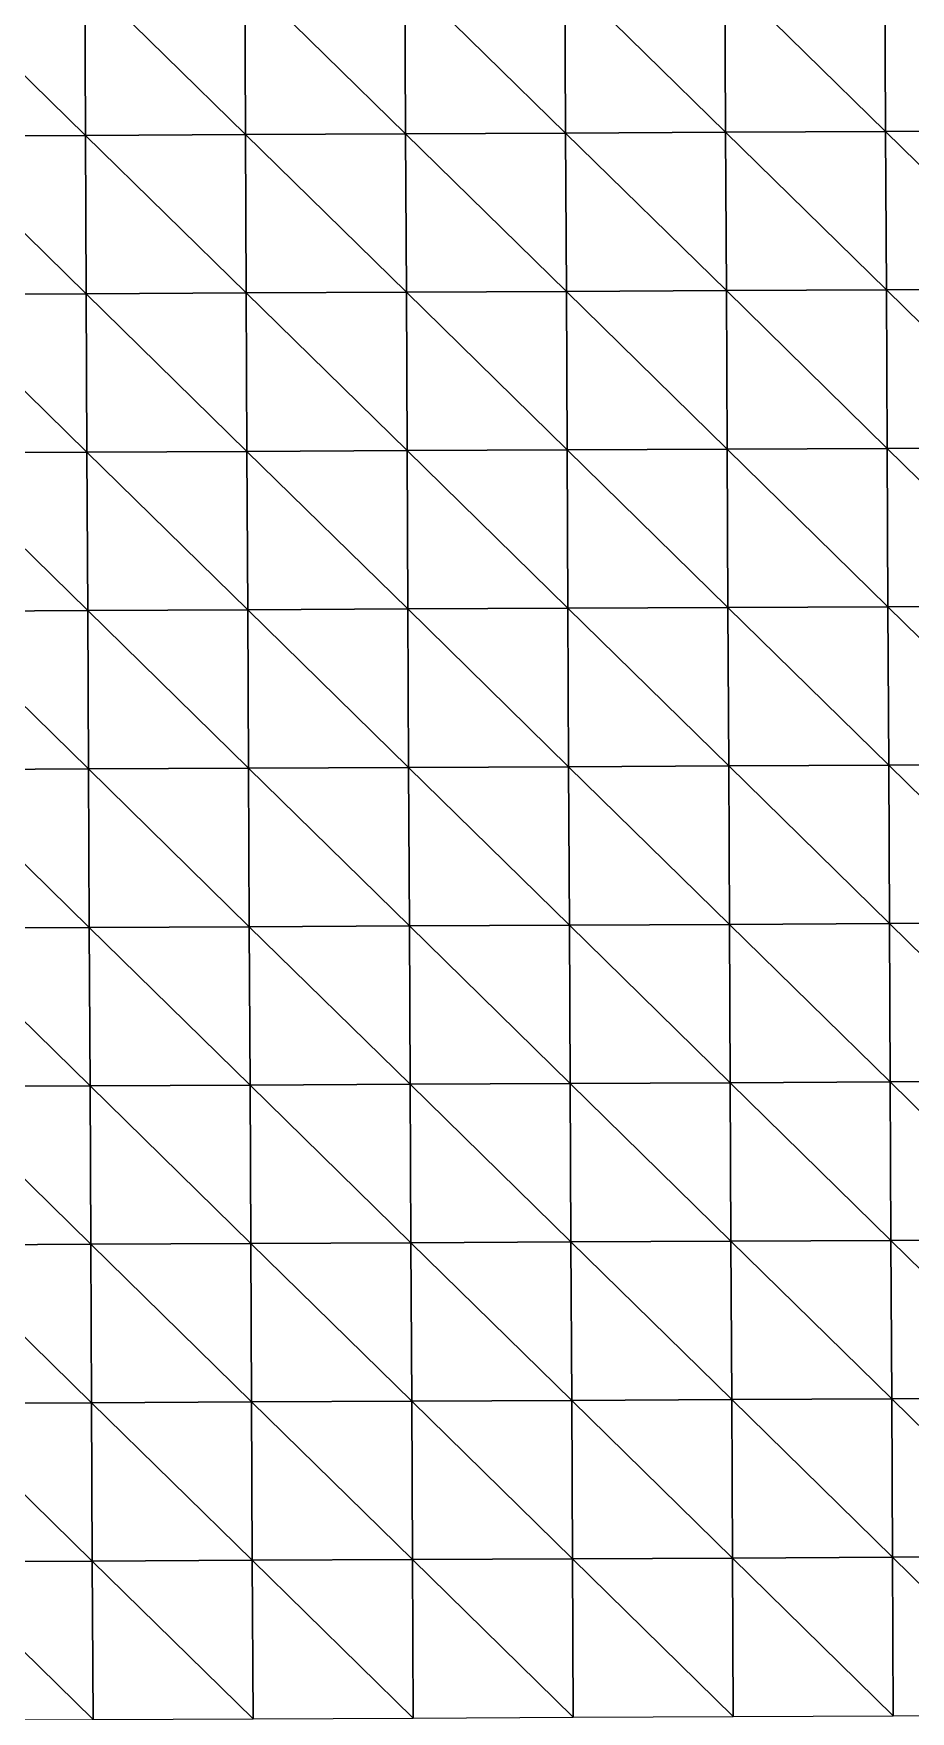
# Model space of a CAD drawing. Extents: x -372 to 678, y -263 to 741.
# Drawn here: x -237.1 to -168.2, y -0.5 to 131.2 of the extents above; entities that cross this region are included whole.
import ezdxf

# ---------------------------------------------------------------- set-up
doc = ezdxf.new("R2010")
doc.units = 0
doc.header["$LTSCALE"] = 0.0254
doc.layers.get('0').update_dxf_attribs({"linetype": 'CONTINUOUS'})
doc.layers.add('LOCATION_SNAPSHOT', color=144, linetype='CONTINUOUS')
doc.layers.add('LOCATION_TERRAIN', color=36, linetype='CONTINUOUS')

# ---------------------------------------------------------------- blocks, each defined once
blk = doc.blocks.new('LOCATION_SNAPSHOT')
at = {"color": 8}
mesh = blk.add_polyface(dxfattribs=at)
corners = [(-369.31, -262.94), (369.31, 262.95), (-371.82, 259.38), (371.82, -259.38)]
mesh.append_faces([[corners[k] for k in face] for face in [(0, 1, 2), (1, 0, 3)]], dxfattribs={"vtx0": -1, "color": 8})
blk = doc.blocks.new('LOCATION_TERRAIN')
at = {"color": 8}
mesh = blk.add_polyface(dxfattribs=at)
corners = [(-232.99, 123.24, -6.27), (-233.05, 135.68, -6.1), (-245.61, 135.62, -5.85)]
mesh.append_faces([[corners[k] for k in face] for face in [(0, 1, 2)]], dxfattribs={"color": 8})
mesh = blk.add_polyface(dxfattribs=at)
corners = [(-220.42, 123.3, -6.85), (-220.48, 135.74, -6.36), (-233.05, 135.68, -6.1)]
mesh.append_faces([[corners[k] for k in face] for face in [(0, 1, 2)]], dxfattribs={"color": 8})
mesh = blk.add_polyface(dxfattribs=at)
corners = [(-220.42, 123.3, -6.85), (-233.05, 135.68, -6.1), (-232.99, 123.24, -6.27)]
mesh.append_faces([[corners[k] for k in face] for face in [(0, 1, 2)]], dxfattribs={"color": 8})
mesh = blk.add_polyface(dxfattribs=at)
corners = [(-207.86, 123.36, -6.84), (-207.92, 135.8, -6.08), (-220.48, 135.74, -6.36)]
mesh.append_faces([[corners[k] for k in face] for face in [(0, 1, 2)]], dxfattribs={"color": 8})
mesh = blk.add_polyface(dxfattribs=at)
corners = [(-207.86, 123.36, -6.84), (-220.48, 135.74, -6.36), (-220.42, 123.3, -6.85)]
mesh.append_faces([[corners[k] for k in face] for face in [(0, 1, 2)]], dxfattribs={"color": 8})
mesh = blk.add_polyface(dxfattribs=at)
corners = [(-195.3, 123.42, -6.24), (-195.36, 135.86, -5.26), (-207.92, 135.8, -6.08)]
mesh.append_faces([[corners[k] for k in face] for face in [(0, 1, 2)]], dxfattribs={"color": 8})
mesh = blk.add_polyface(dxfattribs=at)
corners = [(-195.3, 123.42, -6.24), (-207.92, 135.8, -6.08), (-207.86, 123.36, -6.84)]
mesh.append_faces([[corners[k] for k in face] for face in [(0, 1, 2)]], dxfattribs={"color": 8})
mesh = blk.add_polyface(dxfattribs=at)
corners = [(-182.74, 123.48, -5.64), (-182.8, 135.92, -4.44), (-195.36, 135.86, -5.26)]
mesh.append_faces([[corners[k] for k in face] for face in [(0, 1, 2)]], dxfattribs={"color": 8})
mesh = blk.add_polyface(dxfattribs=at)
corners = [(-182.74, 123.48, -5.64), (-195.36, 135.86, -5.26), (-195.3, 123.42, -6.24)]
mesh.append_faces([[corners[k] for k in face] for face in [(0, 1, 2)]], dxfattribs={"color": 8})
mesh = blk.add_polyface(dxfattribs=at)
corners = [(-170.18, 123.55, -5.44), (-170.24, 135.98, -4.23), (-182.8, 135.92, -4.44)]
mesh.append_faces([[corners[k] for k in face] for face in [(0, 1, 2)]], dxfattribs={"color": 8})
mesh = blk.add_polyface(dxfattribs=at)
corners = [(-170.18, 123.55, -5.44), (-182.8, 135.92, -4.44), (-182.74, 123.48, -5.64)]
mesh.append_faces([[corners[k] for k in face] for face in [(0, 1, 2)]], dxfattribs={"color": 8})
mesh = blk.add_polyface(dxfattribs=at)
corners = [(-157.62, 123.61, -5.72), (-157.68, 136.04, -4.72), (-170.24, 135.98, -4.23)]
mesh.append_faces([[corners[k] for k in face] for face in [(0, 1, 2)]], dxfattribs={"color": 8})
mesh = blk.add_polyface(dxfattribs=at)
corners = [(-157.62, 123.61, -5.72), (-170.24, 135.98, -4.23), (-170.18, 123.55, -5.44)]
mesh.append_faces([[corners[k] for k in face] for face in [(0, 1, 2)]], dxfattribs={"color": 8})
mesh = blk.add_polyface(dxfattribs=at)
corners = [(-232.99, 123.24, -6.27), (-245.61, 135.62, -5.85), (-245.55, 123.18, -5.69)]
mesh.append_faces([[corners[k] for k in face] for face in [(0, 1, 2)]], dxfattribs={"color": 8})
mesh = blk.add_polyface(dxfattribs=at)
corners = [(-232.93, 110.81, -6.44), (-232.99, 123.24, -6.27), (-245.55, 123.18, -5.69)]
mesh.append_faces([[corners[k] for k in face] for face in [(0, 1, 2)]], dxfattribs={"color": 8})
mesh = blk.add_polyface(dxfattribs=at)
corners = [(-232.93, 110.81, -6.44), (-245.55, 123.18, -5.69), (-245.49, 110.75, -5.53)]
mesh.append_faces([[corners[k] for k in face] for face in [(0, 1, 2)]], dxfattribs={"color": 8})
mesh = blk.add_polyface(dxfattribs=at)
corners = [(-220.37, 110.87, -7.35), (-220.42, 123.3, -6.85), (-232.99, 123.24, -6.27)]
mesh.append_faces([[corners[k] for k in face] for face in [(0, 1, 2)]], dxfattribs={"color": 8})
mesh = blk.add_polyface(dxfattribs=at)
corners = [(-220.37, 110.87, -7.35), (-232.99, 123.24, -6.27), (-232.93, 110.81, -6.44)]
mesh.append_faces([[corners[k] for k in face] for face in [(0, 1, 2)]], dxfattribs={"color": 8})
mesh = blk.add_polyface(dxfattribs=at)
corners = [(-207.8, 110.93, -7.61), (-207.86, 123.36, -6.84), (-220.42, 123.3, -6.85)]
mesh.append_faces([[corners[k] for k in face] for face in [(0, 1, 2)]], dxfattribs={"color": 8})
mesh = blk.add_polyface(dxfattribs=at)
corners = [(-207.8, 110.93, -7.61), (-220.42, 123.3, -6.85), (-220.37, 110.87, -7.35)]
mesh.append_faces([[corners[k] for k in face] for face in [(0, 1, 2)]], dxfattribs={"color": 8})
mesh = blk.add_polyface(dxfattribs=at)
corners = [(-195.24, 110.99, -7.22), (-195.3, 123.42, -6.24), (-207.86, 123.36, -6.84)]
mesh.append_faces([[corners[k] for k in face] for face in [(0, 1, 2)]], dxfattribs={"color": 8})
mesh = blk.add_polyface(dxfattribs=at)
corners = [(-195.24, 110.99, -7.22), (-207.86, 123.36, -6.84), (-207.8, 110.93, -7.61)]
mesh.append_faces([[corners[k] for k in face] for face in [(0, 1, 2)]], dxfattribs={"color": 8})
mesh = blk.add_polyface(dxfattribs=at)
corners = [(-182.68, 111.05, -6.84), (-182.74, 123.48, -5.64), (-195.3, 123.42, -6.24)]
mesh.append_faces([[corners[k] for k in face] for face in [(0, 1, 2)]], dxfattribs={"color": 8})
mesh = blk.add_polyface(dxfattribs=at)
corners = [(-182.68, 111.05, -6.84), (-195.3, 123.42, -6.24), (-195.24, 110.99, -7.22)]
mesh.append_faces([[corners[k] for k in face] for face in [(0, 1, 2)]], dxfattribs={"color": 8})
mesh = blk.add_polyface(dxfattribs=at)
corners = [(-170.12, 111.11, -6.66), (-170.18, 123.55, -5.44), (-182.74, 123.48, -5.64)]
mesh.append_faces([[corners[k] for k in face] for face in [(0, 1, 2)]], dxfattribs={"color": 8})
mesh = blk.add_polyface(dxfattribs=at)
corners = [(-170.12, 111.11, -6.66), (-182.74, 123.48, -5.64), (-182.68, 111.05, -6.84)]
mesh.append_faces([[corners[k] for k in face] for face in [(0, 1, 2)]], dxfattribs={"color": 8})
mesh = blk.add_polyface(dxfattribs=at)
corners = [(-157.56, 111.17, -6.71), (-157.62, 123.61, -5.72), (-170.18, 123.55, -5.44)]
mesh.append_faces([[corners[k] for k in face] for face in [(0, 1, 2)]], dxfattribs={"color": 8})
mesh = blk.add_polyface(dxfattribs=at)
corners = [(-157.56, 111.17, -6.71), (-170.18, 123.55, -5.44), (-170.12, 111.11, -6.66)]
mesh.append_faces([[corners[k] for k in face] for face in [(0, 1, 2)]], dxfattribs={"color": 8})
mesh = blk.add_polyface(dxfattribs=at)
corners = [(-232.87, 98.37, -6.73), (-232.93, 110.81, -6.44), (-245.49, 110.75, -5.53)]
mesh.append_faces([[corners[k] for k in face] for face in [(0, 1, 2)]], dxfattribs={"color": 8})
mesh = blk.add_polyface(dxfattribs=at)
corners = [(-232.87, 98.37, -6.73), (-245.49, 110.75, -5.53), (-245.43, 98.31, -5.74)]
mesh.append_faces([[corners[k] for k in face] for face in [(0, 1, 2)]], dxfattribs={"color": 8})
mesh = blk.add_polyface(dxfattribs=at)
corners = [(-220.31, 98.43, -7.72), (-220.37, 110.87, -7.35), (-232.93, 110.81, -6.44)]
mesh.append_faces([[corners[k] for k in face] for face in [(0, 1, 2)]], dxfattribs={"color": 8})
mesh = blk.add_polyface(dxfattribs=at)
corners = [(-220.31, 98.43, -7.72), (-232.93, 110.81, -6.44), (-232.87, 98.37, -6.73)]
mesh.append_faces([[corners[k] for k in face] for face in [(0, 1, 2)]], dxfattribs={"color": 8})
mesh = blk.add_polyface(dxfattribs=at)
corners = [(-207.74, 98.49, -8.13), (-207.8, 110.93, -7.61), (-220.37, 110.87, -7.35)]
mesh.append_faces([[corners[k] for k in face] for face in [(0, 1, 2)]], dxfattribs={"color": 8})
mesh = blk.add_polyface(dxfattribs=at)
corners = [(-207.74, 98.49, -8.13), (-220.37, 110.87, -7.35), (-220.31, 98.43, -7.72)]
mesh.append_faces([[corners[k] for k in face] for face in [(0, 1, 2)]], dxfattribs={"color": 8})
mesh = blk.add_polyface(dxfattribs=at)
corners = [(-195.18, 98.55, -7.96), (-195.24, 110.99, -7.22), (-207.8, 110.93, -7.61)]
mesh.append_faces([[corners[k] for k in face] for face in [(0, 1, 2)]], dxfattribs={"color": 8})
mesh = blk.add_polyface(dxfattribs=at)
corners = [(-195.18, 98.55, -7.96), (-207.8, 110.93, -7.61), (-207.74, 98.49, -8.13)]
mesh.append_faces([[corners[k] for k in face] for face in [(0, 1, 2)]], dxfattribs={"color": 8})
mesh = blk.add_polyface(dxfattribs=at)
corners = [(-182.62, 98.61, -7.79), (-182.68, 111.05, -6.84), (-195.24, 110.99, -7.22)]
mesh.append_faces([[corners[k] for k in face] for face in [(0, 1, 2)]], dxfattribs={"color": 8})
mesh = blk.add_polyface(dxfattribs=at)
corners = [(-182.62, 98.61, -7.79), (-195.24, 110.99, -7.22), (-195.18, 98.55, -7.96)]
mesh.append_faces([[corners[k] for k in face] for face in [(0, 1, 2)]], dxfattribs={"color": 8})
mesh = blk.add_polyface(dxfattribs=at)
corners = [(-170.06, 98.67, -7.67), (-170.12, 111.11, -6.66), (-182.68, 111.05, -6.84)]
mesh.append_faces([[corners[k] for k in face] for face in [(0, 1, 2)]], dxfattribs={"color": 8})
mesh = blk.add_polyface(dxfattribs=at)
corners = [(-170.06, 98.67, -7.67), (-182.68, 111.05, -6.84), (-182.62, 98.61, -7.79)]
mesh.append_faces([[corners[k] for k in face] for face in [(0, 1, 2)]], dxfattribs={"color": 8})
mesh = blk.add_polyface(dxfattribs=at)
corners = [(-157.5, 98.73, -7.58), (-157.56, 111.17, -6.71), (-170.12, 111.11, -6.66)]
mesh.append_faces([[corners[k] for k in face] for face in [(0, 1, 2)]], dxfattribs={"color": 8})
mesh = blk.add_polyface(dxfattribs=at)
corners = [(-157.5, 98.73, -7.58), (-170.12, 111.11, -6.66), (-170.06, 98.67, -7.67)]
mesh.append_faces([[corners[k] for k in face] for face in [(0, 1, 2)]], dxfattribs={"color": 8})
mesh = blk.add_polyface(dxfattribs=at)
corners = [(-232.81, 85.93, -7.06), (-232.87, 98.37, -6.73), (-245.43, 98.31, -5.74)]
mesh.append_faces([[corners[k] for k in face] for face in [(0, 1, 2)]], dxfattribs={"color": 8})
mesh = blk.add_polyface(dxfattribs=at)
corners = [(-232.81, 85.93, -7.06), (-245.43, 98.31, -5.74), (-245.37, 85.87, -6.07)]
mesh.append_faces([[corners[k] for k in face] for face in [(0, 1, 2)]], dxfattribs={"color": 8})
mesh = blk.add_polyface(dxfattribs=at)
corners = [(-220.25, 85.99, -8.05), (-220.31, 98.43, -7.72), (-232.87, 98.37, -6.73)]
mesh.append_faces([[corners[k] for k in face] for face in [(0, 1, 2)]], dxfattribs={"color": 8})
mesh = blk.add_polyface(dxfattribs=at)
corners = [(-220.25, 85.99, -8.05), (-232.87, 98.37, -6.73), (-232.81, 85.93, -7.06)]
mesh.append_faces([[corners[k] for k in face] for face in [(0, 1, 2)]], dxfattribs={"color": 8})
mesh = blk.add_polyface(dxfattribs=at)
corners = [(-207.68, 86.06, -8.57), (-207.74, 98.49, -8.13), (-220.31, 98.43, -7.72)]
mesh.append_faces([[corners[k] for k in face] for face in [(0, 1, 2)]], dxfattribs={"color": 8})
mesh = blk.add_polyface(dxfattribs=at)
corners = [(-207.68, 86.06, -8.57), (-220.31, 98.43, -7.72), (-220.25, 85.99, -8.05)]
mesh.append_faces([[corners[k] for k in face] for face in [(0, 1, 2)]], dxfattribs={"color": 8})
mesh = blk.add_polyface(dxfattribs=at)
corners = [(-195.12, 86.12, -8.62), (-195.18, 98.55, -7.96), (-207.74, 98.49, -8.13)]
mesh.append_faces([[corners[k] for k in face] for face in [(0, 1, 2)]], dxfattribs={"color": 8})
mesh = blk.add_polyface(dxfattribs=at)
corners = [(-195.12, 86.12, -8.62), (-207.74, 98.49, -8.13), (-207.68, 86.06, -8.57)]
mesh.append_faces([[corners[k] for k in face] for face in [(0, 1, 2)]], dxfattribs={"color": 8})
mesh = blk.add_polyface(dxfattribs=at)
corners = [(-182.56, 86.18, -8.66), (-182.62, 98.61, -7.79), (-195.18, 98.55, -7.96)]
mesh.append_faces([[corners[k] for k in face] for face in [(0, 1, 2)]], dxfattribs={"color": 8})
mesh = blk.add_polyface(dxfattribs=at)
corners = [(-182.56, 86.18, -8.66), (-195.18, 98.55, -7.96), (-195.12, 86.12, -8.62)]
mesh.append_faces([[corners[k] for k in face] for face in [(0, 1, 2)]], dxfattribs={"color": 8})
mesh = blk.add_polyface(dxfattribs=at)
corners = [(-170, 86.24, -8.6), (-170.06, 98.67, -7.67), (-182.62, 98.61, -7.79)]
mesh.append_faces([[corners[k] for k in face] for face in [(0, 1, 2)]], dxfattribs={"color": 8})
mesh = blk.add_polyface(dxfattribs=at)
corners = [(-170, 86.24, -8.6), (-182.62, 98.61, -7.79), (-182.56, 86.18, -8.66)]
mesh.append_faces([[corners[k] for k in face] for face in [(0, 1, 2)]], dxfattribs={"color": 8})
mesh = blk.add_polyface(dxfattribs=at)
corners = [(-157.44, 86.3, -8.41), (-157.5, 98.73, -7.58), (-170.06, 98.67, -7.67)]
mesh.append_faces([[corners[k] for k in face] for face in [(0, 1, 2)]], dxfattribs={"color": 8})
mesh = blk.add_polyface(dxfattribs=at)
corners = [(-157.44, 86.3, -8.41), (-170.06, 98.67, -7.67), (-170, 86.24, -8.6)]
mesh.append_faces([[corners[k] for k in face] for face in [(0, 1, 2)]], dxfattribs={"color": 8})
mesh = blk.add_polyface(dxfattribs=at)
corners = [(-232.75, 73.5, -7.39), (-232.81, 85.93, -7.06), (-245.37, 85.87, -6.07)]
mesh.append_faces([[corners[k] for k in face] for face in [(0, 1, 2)]], dxfattribs={"color": 8})
mesh = blk.add_polyface(dxfattribs=at)
corners = [(-232.75, 73.5, -7.39), (-245.37, 85.87, -6.07), (-245.31, 73.44, -6.4)]
mesh.append_faces([[corners[k] for k in face] for face in [(0, 1, 2)]], dxfattribs={"color": 8})
mesh = blk.add_polyface(dxfattribs=at)
corners = [(-220.19, 73.56, -8.38), (-220.25, 85.99, -8.05), (-232.81, 85.93, -7.06)]
mesh.append_faces([[corners[k] for k in face] for face in [(0, 1, 2)]], dxfattribs={"color": 8})
mesh = blk.add_polyface(dxfattribs=at)
corners = [(-220.19, 73.56, -8.38), (-232.81, 85.93, -7.06), (-232.75, 73.5, -7.39)]
mesh.append_faces([[corners[k] for k in face] for face in [(0, 1, 2)]], dxfattribs={"color": 8})
mesh = blk.add_polyface(dxfattribs=at)
corners = [(-207.62, 73.62, -9), (-207.68, 86.06, -8.57), (-220.25, 85.99, -8.05)]
mesh.append_faces([[corners[k] for k in face] for face in [(0, 1, 2)]], dxfattribs={"color": 8})
mesh = blk.add_polyface(dxfattribs=at)
corners = [(-207.62, 73.62, -9), (-220.25, 85.99, -8.05), (-220.19, 73.56, -8.38)]
mesh.append_faces([[corners[k] for k in face] for face in [(0, 1, 2)]], dxfattribs={"color": 8})
mesh = blk.add_polyface(dxfattribs=at)
corners = [(-195.06, 73.68, -9.27), (-195.12, 86.12, -8.62), (-207.68, 86.06, -8.57)]
mesh.append_faces([[corners[k] for k in face] for face in [(0, 1, 2)]], dxfattribs={"color": 8})
mesh = blk.add_polyface(dxfattribs=at)
corners = [(-195.06, 73.68, -9.27), (-207.68, 86.06, -8.57), (-207.62, 73.62, -9)]
mesh.append_faces([[corners[k] for k in face] for face in [(0, 1, 2)]], dxfattribs={"color": 8})
mesh = blk.add_polyface(dxfattribs=at)
corners = [(-182.5, 73.74, -9.54), (-182.56, 86.18, -8.66), (-195.12, 86.12, -8.62)]
mesh.append_faces([[corners[k] for k in face] for face in [(0, 1, 2)]], dxfattribs={"color": 8})
mesh = blk.add_polyface(dxfattribs=at)
corners = [(-182.5, 73.74, -9.54), (-195.12, 86.12, -8.62), (-195.06, 73.68, -9.27)]
mesh.append_faces([[corners[k] for k in face] for face in [(0, 1, 2)]], dxfattribs={"color": 8})
mesh = blk.add_polyface(dxfattribs=at)
corners = [(-169.94, 73.8, -9.54), (-170, 86.24, -8.6), (-182.56, 86.18, -8.66)]
mesh.append_faces([[corners[k] for k in face] for face in [(0, 1, 2)]], dxfattribs={"color": 8})
mesh = blk.add_polyface(dxfattribs=at)
corners = [(-169.94, 73.8, -9.54), (-182.56, 86.18, -8.66), (-182.5, 73.74, -9.54)]
mesh.append_faces([[corners[k] for k in face] for face in [(0, 1, 2)]], dxfattribs={"color": 8})
mesh = blk.add_polyface(dxfattribs=at)
corners = [(-157.38, 73.86, -9.24), (-157.44, 86.3, -8.41), (-170, 86.24, -8.6)]
mesh.append_faces([[corners[k] for k in face] for face in [(0, 1, 2)]], dxfattribs={"color": 8})
mesh = blk.add_polyface(dxfattribs=at)
corners = [(-157.38, 73.86, -9.24), (-170, 86.24, -8.6), (-169.94, 73.8, -9.54)]
mesh.append_faces([[corners[k] for k in face] for face in [(0, 1, 2)]], dxfattribs={"color": 8})
mesh = blk.add_polyface(dxfattribs=at)
corners = [(-169.88, 61.36, -9.82), (-169.94, 73.8, -9.54), (-182.5, 73.74, -9.54)]
mesh.append_faces([[corners[k] for k in face] for face in [(0, 1, 2)]], dxfattribs={"color": 8})
mesh = blk.add_polyface(dxfattribs=at)
corners = [(-157.32, 61.42, -9.49), (-157.38, 73.86, -9.24), (-169.94, 73.8, -9.54)]
mesh.append_faces([[corners[k] for k in face] for face in [(0, 1, 2)]], dxfattribs={"color": 8})
mesh = blk.add_polyface(dxfattribs=at)
corners = [(-157.32, 61.42, -9.49), (-169.94, 73.8, -9.54), (-169.88, 61.36, -9.82)]
mesh.append_faces([[corners[k] for k in face] for face in [(0, 1, 2)]], dxfattribs={"color": 8})
mesh = blk.add_polyface(dxfattribs=at)
corners = [(-232.69, 61.06, -7.6), (-232.75, 73.5, -7.39), (-245.31, 73.44, -6.4)]
mesh.append_faces([[corners[k] for k in face] for face in [(0, 1, 2)]], dxfattribs={"color": 8})
mesh = blk.add_polyface(dxfattribs=at)
corners = [(-232.69, 61.06, -7.6), (-245.31, 73.44, -6.4), (-245.25, 61, -6.68)]
mesh.append_faces([[corners[k] for k in face] for face in [(0, 1, 2)]], dxfattribs={"color": 8})
mesh = blk.add_polyface(dxfattribs=at)
corners = [(-220.13, 61.12, -8.51), (-220.19, 73.56, -8.38), (-232.75, 73.5, -7.39)]
mesh.append_faces([[corners[k] for k in face] for face in [(0, 1, 2)]], dxfattribs={"color": 8})
mesh = blk.add_polyface(dxfattribs=at)
corners = [(-220.13, 61.12, -8.51), (-232.75, 73.5, -7.39), (-232.69, 61.06, -7.6)]
mesh.append_faces([[corners[k] for k in face] for face in [(0, 1, 2)]], dxfattribs={"color": 8})
mesh = blk.add_polyface(dxfattribs=at)
corners = [(-207.56, 61.18, -9.13), (-207.62, 73.62, -9), (-220.19, 73.56, -8.38)]
mesh.append_faces([[corners[k] for k in face] for face in [(0, 1, 2)]], dxfattribs={"color": 8})
mesh = blk.add_polyface(dxfattribs=at)
corners = [(-207.56, 61.18, -9.13), (-220.19, 73.56, -8.38), (-220.13, 61.12, -8.51)]
mesh.append_faces([[corners[k] for k in face] for face in [(0, 1, 2)]], dxfattribs={"color": 8})
mesh = blk.add_polyface(dxfattribs=at)
corners = [(-195, 61.24, -9.46), (-195.06, 73.68, -9.27), (-207.62, 73.62, -9)]
mesh.append_faces([[corners[k] for k in face] for face in [(0, 1, 2)]], dxfattribs={"color": 8})
mesh = blk.add_polyface(dxfattribs=at)
corners = [(-195, 61.24, -9.46), (-207.62, 73.62, -9), (-207.56, 61.18, -9.13)]
mesh.append_faces([[corners[k] for k in face] for face in [(0, 1, 2)]], dxfattribs={"color": 8})
mesh = blk.add_polyface(dxfattribs=at)
corners = [(-182.44, 61.3, -9.79), (-182.5, 73.74, -9.54), (-195.06, 73.68, -9.27)]
mesh.append_faces([[corners[k] for k in face] for face in [(0, 1, 2)]], dxfattribs={"color": 8})
mesh = blk.add_polyface(dxfattribs=at)
corners = [(-182.44, 61.3, -9.79), (-195.06, 73.68, -9.27), (-195, 61.24, -9.46)]
mesh.append_faces([[corners[k] for k in face] for face in [(0, 1, 2)]], dxfattribs={"color": 8})
mesh = blk.add_polyface(dxfattribs=at)
corners = [(-169.88, 61.36, -9.82), (-182.5, 73.74, -9.54), (-182.44, 61.3, -9.79)]
mesh.append_faces([[corners[k] for k in face] for face in [(0, 1, 2)]], dxfattribs={"color": 8})
mesh = blk.add_polyface(dxfattribs=at)
corners = [(-232.63, 48.63, -7.76), (-232.69, 61.06, -7.6), (-245.25, 61, -6.68)]
mesh.append_faces([[corners[k] for k in face] for face in [(0, 1, 2)]], dxfattribs={"color": 8})
mesh = blk.add_polyface(dxfattribs=at)
corners = [(-232.63, 48.63, -7.76), (-245.25, 61, -6.68), (-245.19, 48.57, -6.96)]
mesh.append_faces([[corners[k] for k in face] for face in [(0, 1, 2)]], dxfattribs={"color": 8})
mesh = blk.add_polyface(dxfattribs=at)
corners = [(-220.07, 48.69, -8.57), (-220.13, 61.12, -8.51), (-232.69, 61.06, -7.6)]
mesh.append_faces([[corners[k] for k in face] for face in [(0, 1, 2)]], dxfattribs={"color": 8})
mesh = blk.add_polyface(dxfattribs=at)
corners = [(-220.07, 48.69, -8.57), (-232.69, 61.06, -7.6), (-232.63, 48.63, -7.76)]
mesh.append_faces([[corners[k] for k in face] for face in [(0, 1, 2)]], dxfattribs={"color": 8})
mesh = blk.add_polyface(dxfattribs=at)
corners = [(-207.5, 48.75, -9.13), (-207.56, 61.18, -9.13), (-220.13, 61.12, -8.51)]
mesh.append_faces([[corners[k] for k in face] for face in [(0, 1, 2)]], dxfattribs={"color": 8})
mesh = blk.add_polyface(dxfattribs=at)
corners = [(-207.5, 48.75, -9.13), (-220.13, 61.12, -8.51), (-220.07, 48.69, -8.57)]
mesh.append_faces([[corners[k] for k in face] for face in [(0, 1, 2)]], dxfattribs={"color": 8})
mesh = blk.add_polyface(dxfattribs=at)
corners = [(-194.94, 48.81, -9.46), (-195, 61.24, -9.46), (-207.56, 61.18, -9.13)]
mesh.append_faces([[corners[k] for k in face] for face in [(0, 1, 2)]], dxfattribs={"color": 8})
mesh = blk.add_polyface(dxfattribs=at)
corners = [(-194.94, 48.81, -9.46), (-207.56, 61.18, -9.13), (-207.5, 48.75, -9.13)]
mesh.append_faces([[corners[k] for k in face] for face in [(0, 1, 2)]], dxfattribs={"color": 8})
mesh = blk.add_polyface(dxfattribs=at)
corners = [(-182.38, 48.87, -9.79), (-182.44, 61.3, -9.79), (-195, 61.24, -9.46)]
mesh.append_faces([[corners[k] for k in face] for face in [(0, 1, 2)]], dxfattribs={"color": 8})
mesh = blk.add_polyface(dxfattribs=at)
corners = [(-182.38, 48.87, -9.79), (-195, 61.24, -9.46), (-194.94, 48.81, -9.46)]
mesh.append_faces([[corners[k] for k in face] for face in [(0, 1, 2)]], dxfattribs={"color": 8})
mesh = blk.add_polyface(dxfattribs=at)
corners = [(-169.82, 48.93, -9.82), (-169.88, 61.36, -9.82), (-182.44, 61.3, -9.79)]
mesh.append_faces([[corners[k] for k in face] for face in [(0, 1, 2)]], dxfattribs={"color": 8})
mesh = blk.add_polyface(dxfattribs=at)
corners = [(-169.82, 48.93, -9.82), (-182.44, 61.3, -9.79), (-182.38, 48.87, -9.79)]
mesh.append_faces([[corners[k] for k in face] for face in [(0, 1, 2)]], dxfattribs={"color": 8})
mesh = blk.add_polyface(dxfattribs=at)
corners = [(-157.26, 48.99, -9.49), (-157.32, 61.42, -9.49), (-169.88, 61.36, -9.82)]
mesh.append_faces([[corners[k] for k in face] for face in [(0, 1, 2)]], dxfattribs={"color": 8})
mesh = blk.add_polyface(dxfattribs=at)
corners = [(-157.26, 48.99, -9.49), (-169.88, 61.36, -9.82), (-169.82, 48.93, -9.82)]
mesh.append_faces([[corners[k] for k in face] for face in [(0, 1, 2)]], dxfattribs={"color": 8})
mesh = blk.add_polyface(dxfattribs=at)
corners = [(-207.44, 36.31, -9.13), (-207.5, 48.75, -9.13), (-220.07, 48.69, -8.57)]
mesh.append_faces([[corners[k] for k in face] for face in [(0, 1, 2)]], dxfattribs={"color": 8})
mesh = blk.add_polyface(dxfattribs=at)
corners = [(-194.88, 36.37, -9.46), (-194.94, 48.81, -9.46), (-207.5, 48.75, -9.13)]
mesh.append_faces([[corners[k] for k in face] for face in [(0, 1, 2)]], dxfattribs={"color": 8})
mesh = blk.add_polyface(dxfattribs=at)
corners = [(-194.88, 36.37, -9.46), (-207.5, 48.75, -9.13), (-207.44, 36.31, -9.13)]
mesh.append_faces([[corners[k] for k in face] for face in [(0, 1, 2)]], dxfattribs={"color": 8})
mesh = blk.add_polyface(dxfattribs=at)
corners = [(-182.32, 36.43, -9.79), (-182.38, 48.87, -9.79), (-194.94, 48.81, -9.46)]
mesh.append_faces([[corners[k] for k in face] for face in [(0, 1, 2)]], dxfattribs={"color": 8})
mesh = blk.add_polyface(dxfattribs=at)
corners = [(-182.32, 36.43, -9.79), (-194.94, 48.81, -9.46), (-194.88, 36.37, -9.46)]
mesh.append_faces([[corners[k] for k in face] for face in [(0, 1, 2)]], dxfattribs={"color": 8})
mesh = blk.add_polyface(dxfattribs=at)
corners = [(-169.76, 36.49, -9.82), (-169.82, 48.93, -9.82), (-182.38, 48.87, -9.79)]
mesh.append_faces([[corners[k] for k in face] for face in [(0, 1, 2)]], dxfattribs={"color": 8})
mesh = blk.add_polyface(dxfattribs=at)
corners = [(-169.76, 36.49, -9.82), (-182.38, 48.87, -9.79), (-182.32, 36.43, -9.79)]
mesh.append_faces([[corners[k] for k in face] for face in [(0, 1, 2)]], dxfattribs={"color": 8})
mesh = blk.add_polyface(dxfattribs=at)
corners = [(-157.2, 36.55, -9.49), (-157.26, 48.99, -9.49), (-169.82, 48.93, -9.82)]
mesh.append_faces([[corners[k] for k in face] for face in [(0, 1, 2)]], dxfattribs={"color": 8})
mesh = blk.add_polyface(dxfattribs=at)
corners = [(-157.2, 36.55, -9.49), (-169.82, 48.93, -9.82), (-169.76, 36.49, -9.82)]
mesh.append_faces([[corners[k] for k in face] for face in [(0, 1, 2)]], dxfattribs={"color": 8})
mesh = blk.add_polyface(dxfattribs=at)
corners = [(-232.57, 36.19, -7.92), (-232.63, 48.63, -7.76), (-245.19, 48.57, -6.96)]
mesh.append_faces([[corners[k] for k in face] for face in [(0, 1, 2)]], dxfattribs={"color": 8})
mesh = blk.add_polyface(dxfattribs=at)
corners = [(-232.57, 36.19, -7.92), (-245.19, 48.57, -6.96), (-245.13, 36.13, -7.23)]
mesh.append_faces([[corners[k] for k in face] for face in [(0, 1, 2)]], dxfattribs={"color": 8})
mesh = blk.add_polyface(dxfattribs=at)
corners = [(-220.01, 36.25, -8.62), (-220.07, 48.69, -8.57), (-232.63, 48.63, -7.76)]
mesh.append_faces([[corners[k] for k in face] for face in [(0, 1, 2)]], dxfattribs={"color": 8})
mesh = blk.add_polyface(dxfattribs=at)
corners = [(-220.01, 36.25, -8.62), (-232.63, 48.63, -7.76), (-232.57, 36.19, -7.92)]
mesh.append_faces([[corners[k] for k in face] for face in [(0, 1, 2)]], dxfattribs={"color": 8})
mesh = blk.add_polyface(dxfattribs=at)
corners = [(-207.44, 36.31, -9.13), (-220.07, 48.69, -8.57), (-220.01, 36.25, -8.62)]
mesh.append_faces([[corners[k] for k in face] for face in [(0, 1, 2)]], dxfattribs={"color": 8})
mesh = blk.add_polyface(dxfattribs=at)
corners = [(-232.51, 23.75, -8.08), (-232.57, 36.19, -7.92), (-245.13, 36.13, -7.23)]
mesh.append_faces([[corners[k] for k in face] for face in [(0, 1, 2)]], dxfattribs={"color": 8})
mesh = blk.add_polyface(dxfattribs=at)
corners = [(-232.51, 23.75, -8.08), (-245.13, 36.13, -7.23), (-245.07, 23.69, -7.64)]
mesh.append_faces([[corners[k] for k in face] for face in [(0, 1, 2)]], dxfattribs={"color": 8})
mesh = blk.add_polyface(dxfattribs=at)
corners = [(-219.95, 23.81, -8.53), (-220.01, 36.25, -8.62), (-232.57, 36.19, -7.92)]
mesh.append_faces([[corners[k] for k in face] for face in [(0, 1, 2)]], dxfattribs={"color": 8})
mesh = blk.add_polyface(dxfattribs=at)
corners = [(-219.95, 23.81, -8.53), (-232.57, 36.19, -7.92), (-232.51, 23.75, -8.08)]
mesh.append_faces([[corners[k] for k in face] for face in [(0, 1, 2)]], dxfattribs={"color": 8})
mesh = blk.add_polyface(dxfattribs=at)
corners = [(-207.38, 23.87, -8.92), (-207.44, 36.31, -9.13), (-220.01, 36.25, -8.62)]
mesh.append_faces([[corners[k] for k in face] for face in [(0, 1, 2)]], dxfattribs={"color": 8})
mesh = blk.add_polyface(dxfattribs=at)
corners = [(-207.38, 23.87, -8.92), (-220.01, 36.25, -8.62), (-219.95, 23.81, -8.53)]
mesh.append_faces([[corners[k] for k in face] for face in [(0, 1, 2)]], dxfattribs={"color": 8})
mesh = blk.add_polyface(dxfattribs=at)
corners = [(-194.82, 23.93, -9.25), (-194.88, 36.37, -9.46), (-207.44, 36.31, -9.13)]
mesh.append_faces([[corners[k] for k in face] for face in [(0, 1, 2)]], dxfattribs={"color": 8})
mesh = blk.add_polyface(dxfattribs=at)
corners = [(-194.82, 23.93, -9.25), (-207.44, 36.31, -9.13), (-207.38, 23.87, -8.92)]
mesh.append_faces([[corners[k] for k in face] for face in [(0, 1, 2)]], dxfattribs={"color": 8})
mesh = blk.add_polyface(dxfattribs=at)
corners = [(-182.26, 24, -9.58), (-182.32, 36.43, -9.79), (-194.88, 36.37, -9.46)]
mesh.append_faces([[corners[k] for k in face] for face in [(0, 1, 2)]], dxfattribs={"color": 8})
mesh = blk.add_polyface(dxfattribs=at)
corners = [(-182.26, 24, -9.58), (-194.88, 36.37, -9.46), (-194.82, 23.93, -9.25)]
mesh.append_faces([[corners[k] for k in face] for face in [(0, 1, 2)]], dxfattribs={"color": 8})
mesh = blk.add_polyface(dxfattribs=at)
corners = [(-169.7, 24.06, -9.63), (-169.76, 36.49, -9.82), (-182.32, 36.43, -9.79)]
mesh.append_faces([[corners[k] for k in face] for face in [(0, 1, 2)]], dxfattribs={"color": 8})
mesh = blk.add_polyface(dxfattribs=at)
corners = [(-169.7, 24.06, -9.63), (-182.32, 36.43, -9.79), (-182.26, 24, -9.58)]
mesh.append_faces([[corners[k] for k in face] for face in [(0, 1, 2)]], dxfattribs={"color": 8})
mesh = blk.add_polyface(dxfattribs=at)
corners = [(-157.14, 24.12, -9.37), (-157.2, 36.55, -9.49), (-169.76, 36.49, -9.82)]
mesh.append_faces([[corners[k] for k in face] for face in [(0, 1, 2)]], dxfattribs={"color": 8})
mesh = blk.add_polyface(dxfattribs=at)
corners = [(-157.14, 24.12, -9.37), (-169.76, 36.49, -9.82), (-169.7, 24.06, -9.63)]
mesh.append_faces([[corners[k] for k in face] for face in [(0, 1, 2)]], dxfattribs={"color": 8})
mesh = blk.add_polyface(dxfattribs=at)
corners = [(-232.45, 11.32, -8.24), (-232.51, 23.75, -8.08), (-245.07, 23.69, -7.64)]
mesh.append_faces([[corners[k] for k in face] for face in [(0, 1, 2)]], dxfattribs={"color": 8})
mesh = blk.add_polyface(dxfattribs=at)
corners = [(-219.89, 11.38, -8.36), (-219.95, 23.81, -8.53), (-232.51, 23.75, -8.08)]
mesh.append_faces([[corners[k] for k in face] for face in [(0, 1, 2)]], dxfattribs={"color": 8})
mesh = blk.add_polyface(dxfattribs=at)
corners = [(-219.89, 11.38, -8.36), (-232.51, 23.75, -8.08), (-232.45, 11.32, -8.24)]
mesh.append_faces([[corners[k] for k in face] for face in [(0, 1, 2)]], dxfattribs={"color": 8})
mesh = blk.add_polyface(dxfattribs=at)
corners = [(-207.32, 11.44, -8.59), (-207.38, 23.87, -8.92), (-219.95, 23.81, -8.53)]
mesh.append_faces([[corners[k] for k in face] for face in [(0, 1, 2)]], dxfattribs={"color": 8})
mesh = blk.add_polyface(dxfattribs=at)
corners = [(-207.32, 11.44, -8.59), (-219.95, 23.81, -8.53), (-219.89, 11.38, -8.36)]
mesh.append_faces([[corners[k] for k in face] for face in [(0, 1, 2)]], dxfattribs={"color": 8})
mesh = blk.add_polyface(dxfattribs=at)
corners = [(-194.76, 11.5, -8.92), (-194.82, 23.93, -9.25), (-207.38, 23.87, -8.92)]
mesh.append_faces([[corners[k] for k in face] for face in [(0, 1, 2)]], dxfattribs={"color": 8})
mesh = blk.add_polyface(dxfattribs=at)
corners = [(-194.76, 11.5, -8.92), (-207.38, 23.87, -8.92), (-207.32, 11.44, -8.59)]
mesh.append_faces([[corners[k] for k in face] for face in [(0, 1, 2)]], dxfattribs={"color": 8})
mesh = blk.add_polyface(dxfattribs=at)
corners = [(-182.2, 11.56, -9.25), (-182.26, 24, -9.58), (-194.82, 23.93, -9.25)]
mesh.append_faces([[corners[k] for k in face] for face in [(0, 1, 2)]], dxfattribs={"color": 8})
mesh = blk.add_polyface(dxfattribs=at)
corners = [(-182.2, 11.56, -9.25), (-194.82, 23.93, -9.25), (-194.76, 11.5, -8.92)]
mesh.append_faces([[corners[k] for k in face] for face in [(0, 1, 2)]], dxfattribs={"color": 8})
mesh = blk.add_polyface(dxfattribs=at)
corners = [(-169.64, 11.62, -9.35), (-169.7, 24.06, -9.63), (-182.26, 24, -9.58)]
mesh.append_faces([[corners[k] for k in face] for face in [(0, 1, 2)]], dxfattribs={"color": 8})
mesh = blk.add_polyface(dxfattribs=at)
corners = [(-169.64, 11.62, -9.35), (-182.26, 24, -9.58), (-182.2, 11.56, -9.25)]
mesh.append_faces([[corners[k] for k in face] for face in [(0, 1, 2)]], dxfattribs={"color": 8})
mesh = blk.add_polyface(dxfattribs=at)
corners = [(-157.08, 11.68, -9.2), (-157.14, 24.12, -9.37), (-169.7, 24.06, -9.63)]
mesh.append_faces([[corners[k] for k in face] for face in [(0, 1, 2)]], dxfattribs={"color": 8})
mesh = blk.add_polyface(dxfattribs=at)
corners = [(-157.08, 11.68, -9.2), (-169.7, 24.06, -9.63), (-169.64, 11.62, -9.35)]
mesh.append_faces([[corners[k] for k in face] for face in [(0, 1, 2)]], dxfattribs={"color": 8})
mesh = blk.add_polyface(dxfattribs=at)
corners = [(-232.45, 11.32, -8.24), (-245.07, 23.69, -7.64), (-245.01, 11.26, -8.13)]
mesh.append_faces([[corners[k] for k in face] for face in [(0, 1, 2)]], dxfattribs={"color": 8})
mesh = blk.add_polyface(dxfattribs=at)
corners = [(-232.39, -1.12, -8.4), (-232.45, 11.32, -8.24), (-245.01, 11.26, -8.13)]
mesh.append_faces([[corners[k] for k in face] for face in [(0, 1, 2)]], dxfattribs={"color": 8})
mesh = blk.add_polyface(dxfattribs=at)
corners = [(-232.39, -1.12, -8.4), (-245.01, 11.26, -8.13), (-244.95, -1.18, -8.61)]
mesh.append_faces([[corners[k] for k in face] for face in [(0, 1, 2)]], dxfattribs={"color": 8})
mesh = blk.add_polyface(dxfattribs=at)
corners = [(-219.83, -1.06, -8.2), (-219.89, 11.38, -8.36), (-232.45, 11.32, -8.24)]
mesh.append_faces([[corners[k] for k in face] for face in [(0, 1, 2)]], dxfattribs={"color": 8})
mesh = blk.add_polyface(dxfattribs=at)
corners = [(-219.83, -1.06, -8.2), (-232.45, 11.32, -8.24), (-232.39, -1.12, -8.4)]
mesh.append_faces([[corners[k] for k in face] for face in [(0, 1, 2)]], dxfattribs={"color": 8})
mesh = blk.add_polyface(dxfattribs=at)
corners = [(-207.26, -1, -8.26), (-207.32, 11.44, -8.59), (-219.89, 11.38, -8.36)]
mesh.append_faces([[corners[k] for k in face] for face in [(0, 1, 2)]], dxfattribs={"color": 8})
mesh = blk.add_polyface(dxfattribs=at)
corners = [(-207.26, -1, -8.26), (-219.89, 11.38, -8.36), (-219.83, -1.06, -8.2)]
mesh.append_faces([[corners[k] for k in face] for face in [(0, 1, 2)]], dxfattribs={"color": 8})
mesh = blk.add_polyface(dxfattribs=at)
corners = [(-194.7, -0.94, -8.59), (-194.76, 11.5, -8.92), (-207.32, 11.44, -8.59)]
mesh.append_faces([[corners[k] for k in face] for face in [(0, 1, 2)]], dxfattribs={"color": 8})
mesh = blk.add_polyface(dxfattribs=at)
corners = [(-194.7, -0.94, -8.59), (-207.32, 11.44, -8.59), (-207.26, -1, -8.26)]
mesh.append_faces([[corners[k] for k in face] for face in [(0, 1, 2)]], dxfattribs={"color": 8})
mesh = blk.add_polyface(dxfattribs=at)
corners = [(-182.14, -0.88, -8.92), (-182.2, 11.56, -9.25), (-194.76, 11.5, -8.92)]
mesh.append_faces([[corners[k] for k in face] for face in [(0, 1, 2)]], dxfattribs={"color": 8})
mesh = blk.add_polyface(dxfattribs=at)
corners = [(-182.14, -0.88, -8.92), (-194.76, 11.5, -8.92), (-194.7, -0.94, -8.59)]
mesh.append_faces([[corners[k] for k in face] for face in [(0, 1, 2)]], dxfattribs={"color": 8})
mesh = blk.add_polyface(dxfattribs=at)
corners = [(-169.58, -0.82, -9.07), (-169.64, 11.62, -9.35), (-182.2, 11.56, -9.25)]
mesh.append_faces([[corners[k] for k in face] for face in [(0, 1, 2)]], dxfattribs={"color": 8})
mesh = blk.add_polyface(dxfattribs=at)
corners = [(-169.58, -0.82, -9.07), (-182.2, 11.56, -9.25), (-182.14, -0.88, -8.92)]
mesh.append_faces([[corners[k] for k in face] for face in [(0, 1, 2)]], dxfattribs={"color": 8})
mesh = blk.add_polyface(dxfattribs=at)
corners = [(-157.02, -0.76, -9.03), (-157.08, 11.68, -9.2), (-169.64, 11.62, -9.35)]
mesh.append_faces([[corners[k] for k in face] for face in [(0, 1, 2)]], dxfattribs={"color": 8})
mesh = blk.add_polyface(dxfattribs=at)
corners = [(-157.02, -0.76, -9.03), (-169.64, 11.62, -9.35), (-169.58, -0.82, -9.07)]
mesh.append_faces([[corners[k] for k in face] for face in [(0, 1, 2)]], dxfattribs={"color": 8})

msp = doc.modelspace()

# ---------------------------------------------------------------- block references
at = {"layer": 'LOCATION_SNAPSHOT', "color": 0}
msp.add_blockref('LOCATION_SNAPSHOT', (0, 0), dxfattribs=at)
at = {"layer": 'LOCATION_TERRAIN', "color": 0}
msp.add_blockref('LOCATION_TERRAIN', (0, 0), dxfattribs=at)

doc.saveas('drawing.dxf')
